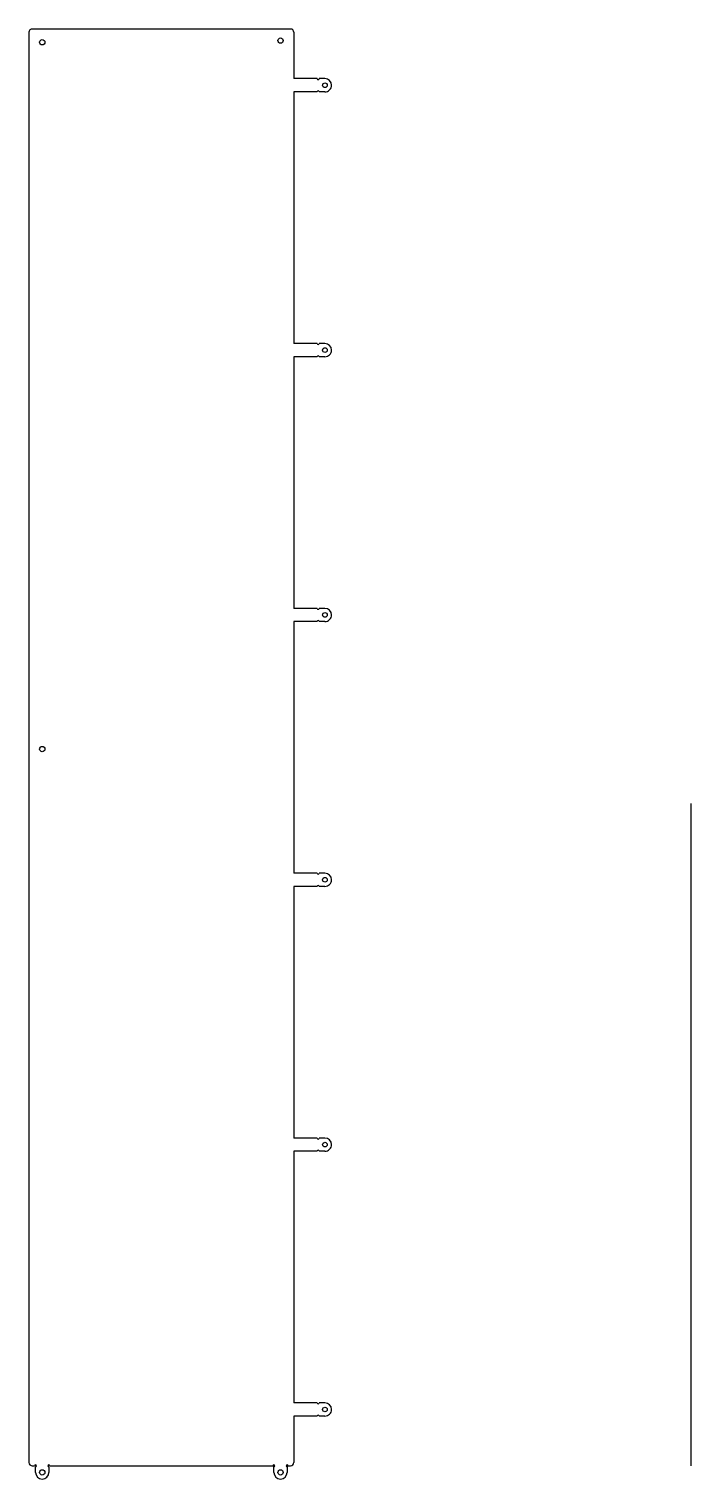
# Model space of a CAD drawing. Header units: millimetres. Extents: x 0 to 1000, y -20 to 2170.
import ezdxf

# ---------------------------------------------------------------- set-up
doc = ezdxf.new("R2010")
doc.units = ezdxf.units.MM
doc.layers.get('0').update_dxf_attribs({"linetype": 'CONTINUOUS'})

msp = doc.modelspace()

# ---------------------------------------------------------------- linework, layer by layer
for p, q in [((395, 2170), (5, 2170)), ((0, 2165), (0, 5)), ((400, 2165), (400, 2095)), ((435.5, 2095), (400, 2095)), ((447, 2095), (438.5, 2095)), ((435.5, 2075), (400, 2075)), ((400, 2075), (400, 1695)), ((447, 2075), (438.5, 2075)), ((435.5, 1695), (400, 1695)), ((447, 1695), (438.5, 1695)), ((435.5, 1675), (400, 1675)), ((400, 1675), (400, 1295)), ((447, 1675), (438.5, 1675)), ((435.5, 1295), (400, 1295)), ((447, 1295), (438.5, 1295)), ((435.5, 1275), (400, 1275)), ((400, 1275), (400, 895)), ((447, 1275), (438.5, 1275)), ((1000, 0), (1000, 1000)), ((1000, 0), (1000, 1000)), ((435.5, 895), (400, 895)), ((447, 895), (438.5, 895)), ((400, 875), (400, 495)), ((435.5, 875), (400, 875)), ((447, 875), (438.5, 875)), ((435.5, 495), (400, 495)), ((447, 495), (438.5, 495)), ((400, 475), (400, 95)), ((435.5, 475), (400, 475)), ((447, 475), (438.5, 475)), ((435.5, 95), (400, 95)), ((447, 95), (438.5, 95)), ((400, 75), (400, 5)), ((435.5, 75), (400, 75)), ((447, 75), (438.5, 75)), ((5, 0), (8.5, 0)), ((10, 0), (11.5, 0)), ((28.5, 0), (30, 0)), ((31.5, 0), (371.5, 0)), ((388.5, 0), (395, 0)), ((10, -10), (10, -1.5)), ((20, -20), (20, -20)), ((30, -1.5), (30, -10)), ((370, -10), (370, -1.5)), ((390, -1.5), (390, -10))]:
    msp.add_line(p, q)
for centre, radius in [((20, 2150), 4), ((380, 2152.5), 4), ((447, 2085), 3.5), ((447, 1685), 3.5), ((447, 1285), 3.5), ((20, 1082.5), 4), ((447, 885), 3.5), ((447, 485), 3.5), ((447, 85), 3.5), ((20, -10), 4), ((380, -10), 4)]:
    msp.add_circle(centre, radius)
for centre, radius, start, end in [((5, 2165), 5, 90, 180), ((395, 2165), 5, 0, 90), ((437, 2095), 1.5, -180, 0), ((447, 2085), 10, 0.0002, 90), ((447, 2085), 10, -90, 0.0002), ((437, 2075), 1.5, 0.0758, 179.9242), ((437, 1695), 1.5, -180, 0), ((447, 1685), 10, 0.0002, 90), ((437, 1675), 1.5, 0.0758, 179.9242), ((447, 1685), 10, -90, 0.0002), ((437, 1295), 1.5, -180, 0), ((447, 1285), 10, 0.0002, 90), ((437, 1275), 1.5, 0.0758, 179.9242), ((447, 1285), 10, -90, 0.0002), ((437, 895), 1.5, -180, 0), ((437, 875), 1.5, 0.0758, 179.9242), ((447, 885), 10, 0.0002, 90), ((447, 885), 10, -90, 0.0002), ((437, 495), 1.5, -180, 0), ((447, 485), 10, 0.0002, 90), ((447, 485), 10, -90, 0.0002), ((437, 475), 1.5, 0.0758, 179.9242), ((437, 95), 1.5, -180, 0), ((447, 85), 10, 0.0002, 90), ((437, 75), 1.5, 0.0758, 179.9242), ((447, 85), 10, -90, 0.0002), ((5, 5), 5, 180, 270), ((10, 0), 1.5, -90, 180), ((30, 0), 1.5, 0, 270), ((370, 0), 1.5, -90, 180), ((390, 0), 1.5, 0, 270), ((395, 5), 5, -90, 0), ((20, -10), 10, 180, 270), ((20, -10), 10, -90, 0), ((380, -10), 10, 180, 270), ((380, -10), 10, -90, 0)]:
    msp.add_arc(centre, radius, start, end)

doc.saveas('drawing.dxf')
